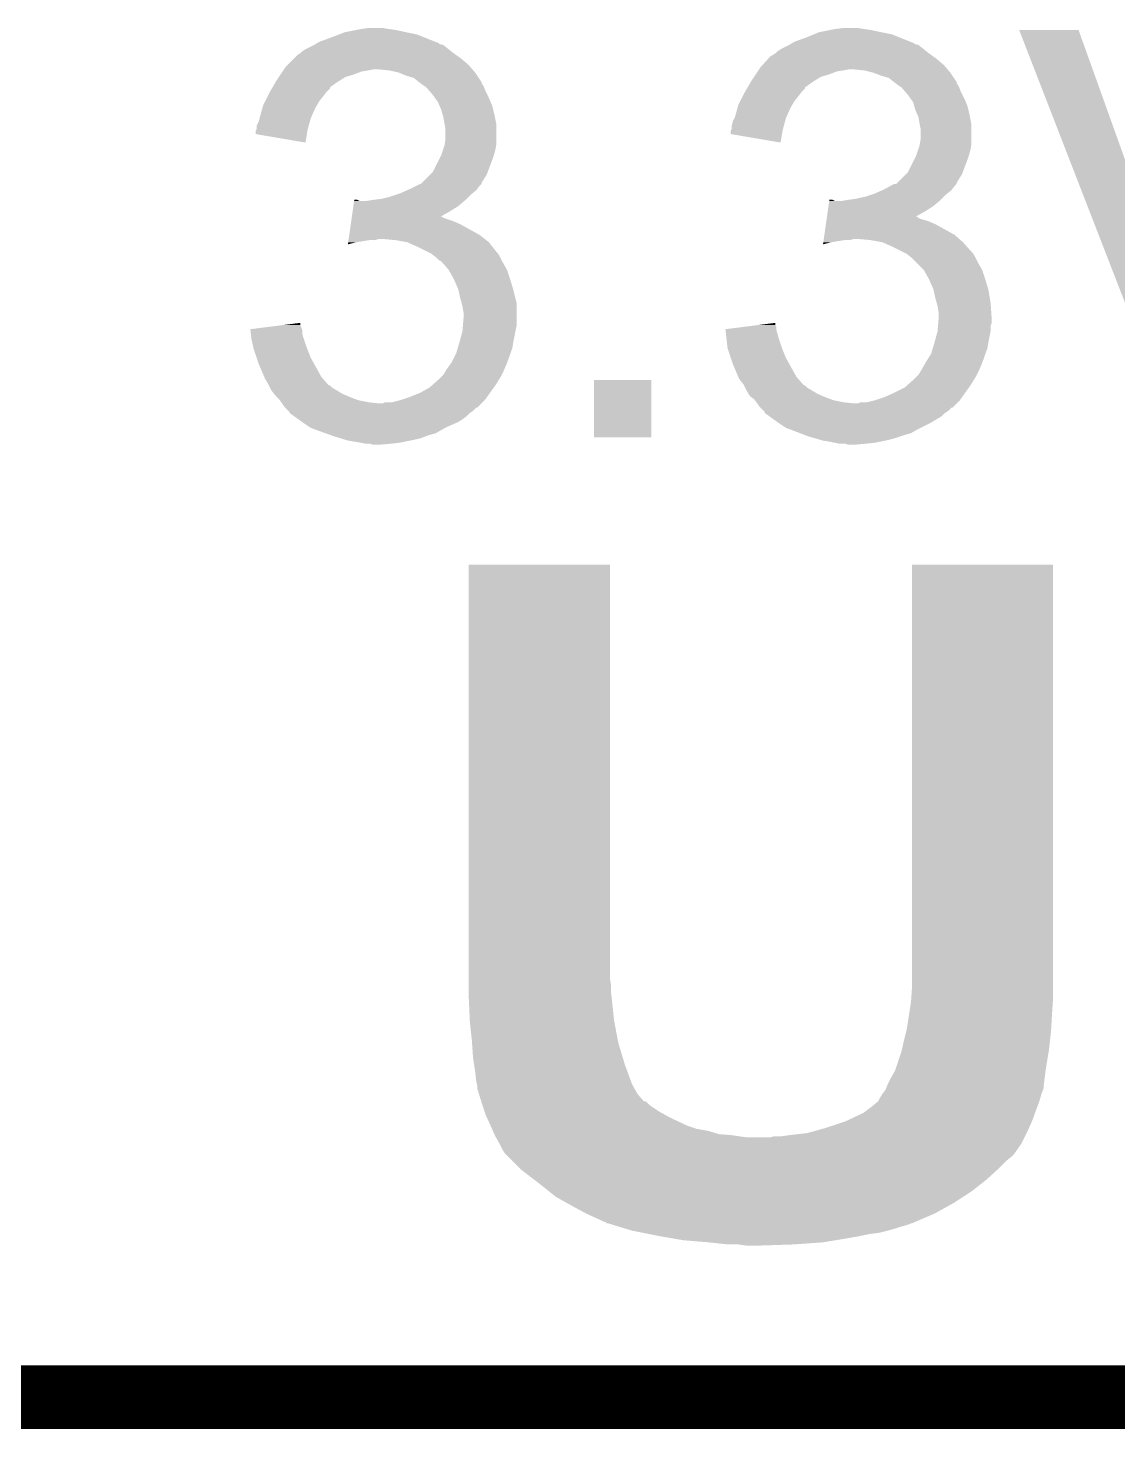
# Model space of a CAD drawing. Extents: x -1.4 to 24.2, y -3.9 to 40.3.
# Drawn here: x 2.729 to 5.339, y -3.886 to -0.531 of the extents above; entities that cross this region are included whole.
import ezdxf

# ---------------------------------------------------------------- set-up
doc = ezdxf.new("R2010")
doc.units = 0
doc.layers.add('USBI2CCLICK_V102A_GKO', color=5, linetype='CONTINUOUS')
doc.layers.add('USBI2CCLICK_V102A_GTO', color=14, linetype='CONTINUOUS')

msp = doc.modelspace()

# ---------------------------------------------------------------- linework, layer by layer
at = {"layer": 'USBI2CCLICK_V102A_GKO', "const_width": 0.1524}
msp.add_lwpolyline([(-1.27, -3.81), (21.59, -3.81), (24.13, -1.27)], dxfattribs=at)
at = {"layer": 'USBI2CCLICK_V102A_GTO'}
for points in [[(3.487422, -0.54102), (3.51282, -0.53594), (3.63474, -0.54102), (3.611878, -0.53594)], [(3.51282, -0.53594), (3.52552, -0.5334), (3.611878, -0.53594), (3.5941, -0.5334)], [(3.52552, -0.5334), (3.543302, -0.53086), (3.5941, -0.5334), (3.578862, -0.53086)], [(4.622802, -0.54102), (4.6482, -0.53594), (4.77266, -0.54102), (4.749798, -0.53594)], [(4.6482, -0.53594), (4.6609, -0.5334), (4.749798, -0.53594), (4.73202, -0.5334)], [(4.6609, -0.5334), (4.681222, -0.53086), (4.73202, -0.5334), (4.716782, -0.53086)], [(5.102896, -0.535956), (5.10289, -0.535942), (5.245104, -0.535956), (5.10289, -0.535942)], [(5.377846, -1.244604), (5.102896, -0.535956), (5.4991, -1.244604), (5.245104, -0.535956)], [(3.413758, -0.5715), (3.417984, -0.568964), (3.723636, -0.5715), (3.713498, -0.568964)], [(3.417984, -0.568964), (3.422188, -0.566442), (3.713498, -0.568964), (3.71348, -0.566442)], [(3.422188, -0.566442), (3.422226, -0.56642), (3.71348, -0.566442), (3.710944, -0.56642)], [(3.422226, -0.56642), (3.42646, -0.56388), (3.710944, -0.56642), (3.704594, -0.56388)], [(3.42646, -0.56388), (3.4544, -0.55372), (3.704594, -0.56388), (3.67919, -0.55372)], [(3.4544, -0.55372), (3.474206, -0.546102), (3.67919, -0.55372), (3.660142, -0.546102)], [(3.474206, -0.546102), (3.487422, -0.54102), (3.660142, -0.546102), (3.63474, -0.54102)], [(4.551678, -0.5715), (4.555904, -0.568964), (4.861556, -0.5715), (4.851418, -0.568964)], [(4.555904, -0.568964), (4.560108, -0.566442), (4.851418, -0.568964), (4.8514, -0.566442)], [(4.560108, -0.566442), (4.560146, -0.56642), (4.8514, -0.566442), (4.848864, -0.56642)], [(4.560146, -0.56642), (4.56438, -0.56388), (4.848864, -0.56642), (4.842514, -0.56388)], [(4.56438, -0.56388), (4.592318, -0.55372), (4.842514, -0.56388), (4.81711, -0.55372)], [(4.592318, -0.55372), (4.610602, -0.546102), (4.81711, -0.55372), (4.798062, -0.546102)], [(4.610602, -0.546102), (4.622802, -0.54102), (4.798062, -0.546102), (4.77266, -0.54102)], [(3.3655, -0.60452), (3.375664, -0.594358), (3.76682, -0.60452), (3.752594, -0.594358)], [(3.375664, -0.594358), (3.380736, -0.59182), (3.752594, -0.594358), (3.74904, -0.59182)], [(3.380736, -0.59182), (3.38074, -0.591818), (3.74904, -0.59182), (3.749038, -0.591818)], [(3.38074, -0.591818), (3.38582, -0.58674), (3.749038, -0.591818), (3.74269, -0.58674)], [(3.38582, -0.58674), (3.393442, -0.58166), (3.74269, -0.58674), (3.73634, -0.58166)], [(3.393442, -0.58166), (3.413754, -0.571502), (3.73634, -0.58166), (3.723642, -0.571502)], [(3.413754, -0.571502), (3.413758, -0.5715), (3.723642, -0.571502), (3.723636, -0.5715)], [(4.501576, -0.60452), (4.508506, -0.5969), (4.90474, -0.60452), (4.894072, -0.5969)], [(4.508506, -0.5969), (4.511046, -0.596894), (4.894072, -0.5969), (4.894064, -0.596894)], [(4.511046, -0.596894), (4.513584, -0.594358), (4.894064, -0.596894), (4.890514, -0.594358)], [(4.513584, -0.594358), (4.518656, -0.59182), (4.890514, -0.594358), (4.88696, -0.59182)], [(4.518656, -0.59182), (4.51866, -0.591818), (4.88696, -0.59182), (4.886958, -0.591818)], [(4.51866, -0.591818), (4.52374, -0.58674), (4.886958, -0.591818), (4.88061, -0.58674)], [(4.52374, -0.58674), (4.531362, -0.58166), (4.88061, -0.58674), (4.87426, -0.58166)], [(4.531362, -0.58166), (4.551674, -0.571502), (4.87426, -0.58166), (4.861562, -0.571502)], [(4.551674, -0.571502), (4.551678, -0.5715), (4.861562, -0.571502), (4.861556, -0.5715)], [(3.333326, -0.642618), (3.338404, -0.635002), (3.507742, -0.642618), (3.528058, -0.635002)], [(3.338404, -0.635002), (3.340098, -0.63246), (3.528058, -0.635002), (3.5433, -0.63246)], [(3.340098, -0.63246), (3.341792, -0.62992), (3.5433, -0.63246), (3.555998, -0.62992)], [(3.341792, -0.62992), (3.345182, -0.624838), (3.79331, -0.62992), (3.788956, -0.624838)], [(3.345182, -0.624838), (3.35026, -0.61976), (3.788956, -0.624838), (3.784602, -0.61976)], [(3.35026, -0.61976), (3.3655, -0.60452), (3.784602, -0.61976), (3.76682, -0.60452)], [(3.594098, -0.63246), (3.568702, -0.62992), (3.795488, -0.63246), (3.79331, -0.62992)], [(3.616958, -0.63754), (3.594098, -0.63246), (3.79984, -0.63754), (3.795488, -0.63246)], [(4.471246, -0.642618), (4.476324, -0.635002), (4.645662, -0.642618), (4.665978, -0.635002)], [(4.476324, -0.635002), (4.478018, -0.63246), (4.665978, -0.635002), (4.68122, -0.63246)], [(4.478018, -0.63246), (4.479712, -0.62992), (4.68122, -0.63246), (4.693918, -0.62992)], [(4.479712, -0.62992), (4.483102, -0.624838), (4.93123, -0.62992), (4.926876, -0.624838)], [(4.483102, -0.624838), (4.487718, -0.61976), (4.926876, -0.624838), (4.922522, -0.61976)], [(4.487718, -0.61976), (4.501576, -0.60452), (4.922522, -0.61976), (4.90474, -0.60452)], [(4.732018, -0.63246), (4.706622, -0.62992), (4.933408, -0.63246), (4.93123, -0.62992)], [(4.752338, -0.63754), (4.732018, -0.63246), (4.93776, -0.63754), (4.933408, -0.63246)], [(3.314482, -0.67311), (3.321894, -0.6604), (3.45186, -0.67311), (3.469642, -0.6604)], [(3.321894, -0.6604), (3.324858, -0.65532), (3.469642, -0.6604), (3.477768, -0.65532)], [(3.324858, -0.65532), (3.329936, -0.647702), (3.477768, -0.65532), (3.489958, -0.647702)], [(3.329936, -0.647702), (3.333326, -0.642618), (3.489958, -0.647702), (3.507742, -0.642618)], [(3.634738, -0.64516), (3.616958, -0.63754), (3.80492, -0.64516), (3.79984, -0.63754)], [(3.652518, -0.650238), (3.634738, -0.64516), (3.808304, -0.650238), (3.80492, -0.64516)], [(3.66522, -0.6604), (3.652518, -0.650238), (3.815078, -0.6604), (3.808304, -0.650238)], [(3.665226, -0.660404), (3.66522, -0.6604), (3.81508, -0.660404), (3.815078, -0.6604)], [(3.668616, -0.662946), (3.665226, -0.660404), (3.815084, -0.662946), (3.81508, -0.660404)], [(3.67538, -0.66802), (3.668616, -0.662946), (3.818468, -0.66802), (3.815084, -0.662946)], [(3.67919, -0.67056), (3.67538, -0.66802), (3.82016, -0.67056), (3.818468, -0.66802)], [(3.682998, -0.6731), (3.67919, -0.67056), (3.821176, -0.6731), (3.82016, -0.67056)], [(4.452402, -0.67311), (4.459814, -0.6604), (4.58978, -0.67311), (4.607562, -0.6604)], [(4.459814, -0.6604), (4.462778, -0.65532), (4.607562, -0.6604), (4.615688, -0.65532)], [(4.462778, -0.65532), (4.467856, -0.647702), (4.615688, -0.65532), (4.627878, -0.647702)], [(4.467856, -0.647702), (4.471246, -0.642618), (4.627878, -0.647702), (4.645662, -0.642618)], [(4.77266, -0.64516), (4.752338, -0.63754), (4.94284, -0.64516), (4.93776, -0.63754)], [(4.790438, -0.650238), (4.77266, -0.64516), (4.946224, -0.650238), (4.94284, -0.64516)], [(4.80314, -0.6604), (4.790438, -0.650238), (4.952998, -0.6604), (4.946224, -0.650238)], [(4.803146, -0.660404), (4.80314, -0.6604), (4.953, -0.660404), (4.952998, -0.6604)], [(4.806536, -0.662946), (4.803146, -0.660404), (4.953004, -0.662946), (4.953, -0.660404)], [(4.8133, -0.66802), (4.806536, -0.662946), (4.956388, -0.66802), (4.953004, -0.662946)], [(4.81711, -0.67056), (4.8133, -0.66802), (4.95808, -0.67056), (4.956388, -0.66802)], [(4.820918, -0.6731), (4.81711, -0.67056), (4.959096, -0.6731), (4.95808, -0.67056)], [(3.296918, -0.706122), (3.30327, -0.69342), (3.426458, -0.706122), (3.43662, -0.69342)], [(3.30327, -0.69342), (3.30708, -0.685802), (3.43662, -0.69342), (3.442334, -0.685802)], [(3.30708, -0.685802), (3.30856, -0.683262), (3.442334, -0.685802), (3.44424, -0.683262)], [(3.30856, -0.683262), (3.313002, -0.675646), (3.44424, -0.683262), (3.451854, -0.675646)], [(3.313002, -0.675646), (3.314482, -0.67311), (3.451854, -0.675646), (3.45186, -0.67311)], [(3.691708, -0.68326), (3.682998, -0.6731), (3.82524, -0.68326), (3.821176, -0.6731)], [(3.69824, -0.69088), (3.691708, -0.68326), (3.82905, -0.69088), (3.82524, -0.68326)], [(3.703684, -0.6985), (3.69824, -0.69088), (3.83286, -0.6985), (3.82905, -0.69088)], [(3.710938, -0.708658), (3.703684, -0.6985), (3.837214, -0.708658), (3.83286, -0.6985)], [(4.434838, -0.706122), (4.44119, -0.69342), (4.564378, -0.706122), (4.57454, -0.69342)], [(4.44119, -0.69342), (4.445, -0.685802), (4.57454, -0.69342), (4.580254, -0.685802)], [(4.445, -0.685802), (4.44648, -0.683262), (4.580254, -0.685802), (4.58216, -0.683262)], [(4.44648, -0.683262), (4.450922, -0.675646), (4.58216, -0.683262), (4.589774, -0.675646)], [(4.450922, -0.675646), (4.452402, -0.67311), (4.589774, -0.675646), (4.58978, -0.67311)], [(4.829628, -0.68326), (4.820918, -0.6731), (4.96316, -0.68326), (4.959096, -0.6731)], [(4.83616, -0.69088), (4.829628, -0.68326), (4.96697, -0.69088), (4.96316, -0.68326)], [(4.841604, -0.6985), (4.83616, -0.69088), (4.97078, -0.6985), (4.96697, -0.69088)], [(4.848858, -0.708656), (4.841604, -0.6985), (4.975134, -0.708656), (4.97078, -0.6985)], [(3.28422, -0.74422), (3.28976, -0.723902), (3.407266, -0.74422), (3.4163, -0.723902)], [(3.28976, -0.723902), (3.29184, -0.71628), (3.4163, -0.723902), (3.420654, -0.71628)], [(3.29184, -0.71628), (3.296918, -0.706122), (3.420654, -0.71628), (3.426458, -0.706122)], [(3.714208, -0.716282), (3.710938, -0.708658), (3.84048, -0.716282), (3.837214, -0.708658)], [(3.71856, -0.726438), (3.714208, -0.716282), (3.84302, -0.726438), (3.84048, -0.716282)], [(3.721464, -0.7366), (3.71856, -0.726438), (3.84556, -0.7366), (3.84302, -0.726438)], [(3.72364, -0.744218), (3.721464, -0.7366), (3.847084, -0.744218), (3.84556, -0.7366)], [(4.422142, -0.744218), (4.42768, -0.723902), (4.545188, -0.744218), (4.55422, -0.723902)], [(4.42768, -0.723902), (4.42976, -0.71628), (4.55422, -0.723902), (4.558574, -0.71628)], [(4.42976, -0.71628), (4.434838, -0.706122), (4.558574, -0.71628), (4.564378, -0.706122)], [(4.851038, -0.716282), (4.848858, -0.708656), (4.9784, -0.716282), (4.975134, -0.708656)], [(4.853938, -0.72644), (4.851038, -0.716282), (4.98094, -0.72644), (4.9784, -0.716282)], [(4.858294, -0.7366), (4.853938, -0.72644), (4.98348, -0.7366), (4.98094, -0.72644)], [(4.861558, -0.744218), (4.858294, -0.7366), (4.985004, -0.744218), (4.98348, -0.7366)], [(3.2766, -0.772156), (3.276602, -0.764536), (3.399212, -0.772156), (3.40129, -0.764536)], [(3.276602, -0.764536), (3.281682, -0.754378), (3.40129, -0.764536), (3.40406, -0.754378)], [(3.281682, -0.754378), (3.283584, -0.74676), (3.40406, -0.754378), (3.406138, -0.74676)], [(3.283584, -0.74676), (3.28422, -0.74422), (3.406138, -0.74676), (3.407266, -0.74422)], [(3.72618, -0.75946), (3.72364, -0.744218), (3.850132, -0.75946), (3.847084, -0.744218)], [(3.72669, -0.762002), (3.72618, -0.75946), (3.85064, -0.762002), (3.850132, -0.75946)], [(3.72872, -0.772158), (3.72669, -0.762002), (3.85064, -0.772158), (3.85064, -0.762002)], [(4.41452, -0.764538), (4.41706, -0.754378), (4.53921, -0.764538), (4.54198, -0.754378)], [(4.41452, -0.772156), (4.41452, -0.764538), (4.537132, -0.772156), (4.53921, -0.764538)], [(4.41706, -0.754378), (4.42087, -0.74676), (4.54198, -0.754378), (4.544058, -0.74676)], [(4.42087, -0.74676), (4.422142, -0.744218), (4.544058, -0.74676), (4.545188, -0.744218)], [(4.8641, -0.75946), (4.861558, -0.744218), (4.988052, -0.75946), (4.985004, -0.744218)], [(4.86461, -0.762002), (4.8641, -0.75946), (4.98856, -0.762002), (4.988052, -0.75946)], [(4.86664, -0.772158), (4.86461, -0.762002), (4.98856, -0.772158), (4.98856, -0.762002)], [(3.27406, -0.784842), (3.274062, -0.777236), (3.396822, -0.784842), (3.398094, -0.777236)], [(3.393418, -0.805176), (3.27406, -0.784842), (3.393418, -0.805176), (3.396822, -0.784842)], [(3.274062, -0.777236), (3.275328, -0.7747), (3.398094, -0.777236), (3.39852, -0.7747)], [(3.275328, -0.7747), (3.2766, -0.772156), (3.39852, -0.7747), (3.399212, -0.772156)], [(3.727026, -0.807722), (3.72872, -0.797558), (3.85064, -0.807722), (3.85064, -0.797558)], [(3.72872, -0.797558), (3.72872, -0.772158), (3.85064, -0.797558), (3.85064, -0.772158)], [(4.41198, -0.784842), (4.411982, -0.777236), (4.534742, -0.784842), (4.536014, -0.777236)], [(4.531338, -0.805176), (4.41198, -0.784842), (4.531338, -0.805176), (4.534742, -0.784842)], [(4.411982, -0.777236), (4.413248, -0.7747), (4.536014, -0.777236), (4.53644, -0.7747)], [(4.413248, -0.7747), (4.41452, -0.772156), (4.53644, -0.7747), (4.537132, -0.772156)], [(4.864946, -0.807722), (4.86664, -0.797558), (4.98856, -0.807722), (4.98856, -0.797558)], [(4.86664, -0.797558), (4.86664, -0.772158), (4.98856, -0.797558), (4.98856, -0.772158)], [(3.716018, -0.84074), (3.71856, -0.835658), (3.84302, -0.84074), (3.844472, -0.835658)], [(3.71856, -0.835658), (3.722792, -0.822962), (3.844472, -0.835658), (3.8481, -0.822962)], [(3.722792, -0.822962), (3.72618, -0.8128), (3.8481, -0.822962), (3.849792, -0.8128)], [(3.72618, -0.8128), (3.727026, -0.807722), (3.849792, -0.8128), (3.85064, -0.807722)], [(4.853938, -0.84074), (4.85648, -0.835658), (4.98094, -0.84074), (4.982392, -0.835658)], [(4.85648, -0.835658), (4.860712, -0.822962), (4.982392, -0.835658), (4.98602, -0.822962)], [(4.860712, -0.822962), (4.8641, -0.8128), (4.98602, -0.822962), (4.987712, -0.8128)], [(4.8641, -0.8128), (4.864946, -0.807722), (4.987712, -0.8128), (4.98856, -0.807722)], [(3.698242, -0.876296), (3.716018, -0.84074), (3.829684, -0.876296), (3.84302, -0.84074)], [(4.836162, -0.876296), (4.853938, -0.84074), (4.967604, -0.876296), (4.98094, -0.84074)], [(3.657598, -0.909322), (3.66775, -0.904246), (3.81, -0.909322), (3.815074, -0.904246)], [(3.66775, -0.904246), (3.667764, -0.90424), (3.815074, -0.904246), (3.815074, -0.90424)], [(3.667764, -0.90424), (3.670306, -0.904234), (3.815074, -0.90424), (3.815074, -0.904234)], [(3.670306, -0.904234), (3.672834, -0.901704), (3.815074, -0.904234), (3.81508, -0.901704)], [(3.672834, -0.901704), (3.693156, -0.881382), (3.81508, -0.901704), (3.827778, -0.881382)], [(3.693156, -0.881382), (3.698242, -0.876296), (3.827778, -0.881382), (3.829684, -0.876296)], [(4.793994, -0.909322), (4.803134, -0.904246), (4.94792, -0.909322), (4.952994, -0.904246)], [(4.803134, -0.904246), (4.803146, -0.90424), (4.952994, -0.904246), (4.952994, -0.90424)], [(4.803146, -0.90424), (4.808226, -0.904234), (4.952994, -0.90424), (4.952994, -0.904234)], [(4.808226, -0.904234), (4.810754, -0.901704), (4.952994, -0.904234), (4.953, -0.901704)], [(4.810754, -0.901704), (4.831076, -0.881382), (4.953, -0.901704), (4.965698, -0.881382)], [(4.831076, -0.881382), (4.836162, -0.876296), (4.965698, -0.881382), (4.967604, -0.876296)], [(3.57632, -0.9398), (3.596638, -0.93472), (3.77952, -0.9398), (3.7846, -0.93472)], [(3.596638, -0.93472), (3.611878, -0.92964), (3.7846, -0.93472), (3.78968, -0.92964)], [(3.611878, -0.92964), (3.619498, -0.9271), (3.78968, -0.92964), (3.792854, -0.9271)], [(3.619498, -0.9271), (3.636638, -0.919482), (3.792854, -0.9271), (3.802378, -0.919482)], [(3.636638, -0.919482), (3.64236, -0.91694), (3.802378, -0.919482), (3.804284, -0.91694)], [(3.64236, -0.91694), (3.657598, -0.909322), (3.804284, -0.91694), (3.81, -0.909322)], [(4.711698, -0.9398), (4.73456, -0.934718), (4.91744, -0.9398), (4.922522, -0.934718)], [(4.73456, -0.934718), (4.749796, -0.92964), (4.922522, -0.934718), (4.9276, -0.92964)], [(4.749796, -0.92964), (4.757418, -0.9271), (4.9276, -0.92964), (4.930774, -0.9271)], [(4.757418, -0.9271), (4.774558, -0.919482), (4.930774, -0.9271), (4.940298, -0.919482)], [(4.774558, -0.919482), (4.78028, -0.91694), (4.940298, -0.919482), (4.942204, -0.91694)], [(4.78028, -0.91694), (4.793994, -0.909322), (4.942204, -0.91694), (4.94792, -0.909322)], [(3.504486, -0.98298), (3.506302, -0.970278), (3.716106, -0.98298), (3.73888, -0.970278)], [(3.506302, -0.970278), (3.508118, -0.95758), (3.73888, -0.970278), (3.759198, -0.95758)], [(3.508118, -0.95758), (3.509936, -0.94488), (3.759198, -0.95758), (3.774016, -0.94488)], [(3.509936, -0.94488), (3.510298, -0.942342), (3.522984, -0.94488), (3.517904, -0.942342)], [(3.510298, -0.942342), (3.5103, -0.94234), (3.517904, -0.942342), (3.5103, -0.94234)], [(3.540762, -0.94488), (3.556, -0.94234), (3.774016, -0.94488), (3.77698, -0.94234)], [(3.556, -0.94234), (3.57632, -0.9398), (3.77698, -0.94234), (3.77952, -0.9398)], [(4.642406, -0.98298), (4.644222, -0.970278), (4.854026, -0.98298), (4.8768, -0.970278)], [(4.644222, -0.970278), (4.646038, -0.95758), (4.8768, -0.970278), (4.897118, -0.95758)], [(4.646038, -0.95758), (4.647856, -0.94488), (4.897118, -0.95758), (4.911936, -0.94488)], [(4.647856, -0.94488), (4.648218, -0.942342), (4.660904, -0.94488), (4.655824, -0.942342)], [(4.648218, -0.942342), (4.64822, -0.94234), (4.655824, -0.942342), (4.64822, -0.94234)], [(4.678682, -0.94488), (4.69392, -0.94234), (4.911936, -0.94488), (4.9149, -0.94234)], [(4.69392, -0.94234), (4.711698, -0.9398), (4.9149, -0.94234), (4.91744, -0.9398)], [(3.498308, -1.02616), (3.501942, -1.00076), (3.809998, -1.02616), (3.764282, -1.00076)], [(3.501942, -1.00076), (3.503032, -0.99314), (3.764282, -1.00076), (3.746498, -0.99314)], [(3.503032, -0.99314), (3.504122, -0.98552), (3.746498, -0.99314), (3.723644, -0.98552)], [(3.504122, -0.98552), (3.504484, -0.982986), (3.723644, -0.98552), (3.721106, -0.982986)], [(3.504484, -0.982986), (3.504486, -0.98298), (3.721106, -0.982986), (3.716106, -0.98298)], [(4.636228, -1.02616), (4.639862, -1.00076), (4.94792, -1.02616), (4.902202, -1.00076)], [(4.639862, -1.00076), (4.640952, -0.99314), (4.902202, -1.00076), (4.884422, -0.99314)], [(4.640952, -0.99314), (4.641678, -0.988062), (4.884422, -0.99314), (4.866642, -0.988062)], [(4.641678, -0.988062), (4.642042, -0.985522), (4.866642, -0.988062), (4.861564, -0.985522)], [(4.642042, -0.985522), (4.642404, -0.982986), (4.861564, -0.985522), (4.859026, -0.982986)], [(4.642404, -0.982986), (4.642406, -0.98298), (4.859026, -0.982986), (4.854026, -0.98298)], [(3.495766, -1.04394), (3.496492, -1.03886), (3.51536, -1.04394), (3.545838, -1.03886)], [(3.496492, -1.03886), (3.496856, -1.03632), (3.558538, -1.03886), (3.568698, -1.03632)], [(3.496856, -1.03632), (3.498308, -1.02616), (3.823062, -1.03632), (3.809998, -1.02616)], [(3.609342, -1.03886), (3.581402, -1.03632), (3.826328, -1.03886), (3.823062, -1.03632)], [(3.637278, -1.04394), (3.609342, -1.03886), (3.83286, -1.04394), (3.826328, -1.03886)], [(4.633686, -1.04394), (4.634412, -1.03886), (4.65328, -1.04394), (4.683758, -1.03886)], [(4.634412, -1.03886), (4.634776, -1.03632), (4.696458, -1.03886), (4.706618, -1.03632)], [(4.634776, -1.03632), (4.636228, -1.02616), (4.959532, -1.03632), (4.94792, -1.02616)], [(4.747262, -1.03886), (4.719322, -1.03632), (4.962436, -1.03886), (4.959532, -1.03632)], [(4.775198, -1.04394), (4.747262, -1.03886), (4.96824, -1.04394), (4.962436, -1.03886)], [(3.495044, -1.04899), (3.495766, -1.04394), (3.495044, -1.04899), (3.51536, -1.04394)], [(3.637284, -1.043942), (3.637278, -1.04394), (3.832862, -1.043942), (3.83286, -1.04394)], [(3.66014, -1.0541), (3.637284, -1.043942), (3.840764, -1.0541), (3.832862, -1.043942)], [(3.685542, -1.0668), (3.66014, -1.0541), (3.850642, -1.0668), (3.840764, -1.0541)], [(3.690622, -1.06934), (3.685542, -1.0668), (3.85318, -1.06934), (3.850642, -1.0668)], [(3.695698, -1.071878), (3.690622, -1.06934), (3.854872, -1.071878), (3.85318, -1.06934)], [(3.702054, -1.076962), (3.695698, -1.071878), (3.85826, -1.076962), (3.854872, -1.071878)], [(4.632964, -1.04899), (4.633686, -1.04394), (4.632964, -1.04899), (4.65328, -1.04394)], [(4.79806, -1.0541), (4.775198, -1.04394), (4.977272, -1.0541), (4.96824, -1.04394)], [(4.823462, -1.0668), (4.79806, -1.0541), (4.98856, -1.0668), (4.977272, -1.0541)], [(4.828542, -1.06934), (4.823462, -1.0668), (4.9911, -1.06934), (4.98856, -1.0668)], [(4.833618, -1.071878), (4.828542, -1.06934), (4.992792, -1.071878), (4.9911, -1.06934)], [(4.839974, -1.076962), (4.833618, -1.071878), (4.99618, -1.076962), (4.992792, -1.071878)], [(3.708398, -1.082038), (3.702054, -1.076962), (3.8608, -1.082038), (3.85826, -1.076962)], [(3.71348, -1.087118), (3.708398, -1.082038), (3.86334, -1.087118), (3.8608, -1.082038)], [(3.718556, -1.089658), (3.71348, -1.087118), (3.86461, -1.089658), (3.86334, -1.087118)], [(3.72078, -1.092198), (3.718556, -1.089658), (3.86588, -1.092198), (3.86461, -1.089658)], [(3.73634, -1.10998), (3.72078, -1.092198), (3.87604, -1.10998), (3.86588, -1.092198)], [(4.846318, -1.082038), (4.839974, -1.076962), (4.99872, -1.082038), (4.99618, -1.076962)], [(4.856478, -1.092198), (4.846318, -1.082038), (5.0038, -1.092198), (4.99872, -1.082038)], [(4.874258, -1.10998), (4.856478, -1.092198), (5.01396, -1.10998), (5.0038, -1.092198)], [(3.736342, -1.109982), (3.73634, -1.10998), (3.87604, -1.109982), (3.87604, -1.10998)], [(3.74904, -1.13284), (3.736342, -1.109982), (3.88366, -1.13284), (3.87604, -1.109982)], [(3.759198, -1.155698), (3.74904, -1.13284), (3.890518, -1.155698), (3.88366, -1.13284)], [(4.87426, -1.109982), (4.874258, -1.10998), (5.01396, -1.109982), (5.01396, -1.10998)], [(4.88696, -1.13284), (4.87426, -1.109982), (5.02158, -1.13284), (5.01396, -1.109982)], [(4.897118, -1.155698), (4.88696, -1.13284), (5.028438, -1.155698), (5.02158, -1.13284)], [(3.759764, -1.15824), (3.759198, -1.155698), (3.89128, -1.15824), (3.890518, -1.155698)], [(3.76428, -1.178562), (3.759764, -1.15824), (3.896362, -1.178562), (3.89128, -1.15824)], [(4.897684, -1.15824), (4.897118, -1.155698), (5.0292, -1.15824), (5.028438, -1.155698)], [(4.9022, -1.178562), (4.897684, -1.15824), (5.032588, -1.178562), (5.0292, -1.15824)], [(3.767184, -1.188722), (3.76428, -1.178562), (3.8989, -1.188722), (3.896362, -1.178562)], [(3.76936, -1.196338), (3.767184, -1.188722), (3.8989, -1.196338), (3.8989, -1.188722)], [(3.7719, -1.211578), (3.76936, -1.196338), (3.8989, -1.211578), (3.8989, -1.196338)], [(4.905104, -1.188718), (4.9022, -1.178562), (5.03428, -1.188718), (5.032588, -1.178562)], [(4.90728, -1.196338), (4.905104, -1.188718), (5.034826, -1.196338), (5.03428, -1.188718)], [(4.90982, -1.211578), (4.90728, -1.196338), (5.035914, -1.211578), (5.034826, -1.196338)], [(3.341046, -1.242064), (3.38074, -1.237004), (3.380742, -1.242064), (3.38074, -1.237004)], [(3.770418, -1.244602), (3.7719, -1.226822), (3.8989, -1.244602), (3.8989, -1.226822)], [(3.7719, -1.226822), (3.7719, -1.211578), (3.8989, -1.226822), (3.8989, -1.211578)], [(4.478966, -1.242064), (4.51866, -1.237004), (4.518662, -1.242064), (4.51866, -1.237004)], [(4.908336, -1.244604), (4.908972, -1.236982), (5.03428, -1.244604), (5.036818, -1.236982)], [(4.908972, -1.236982), (4.90982, -1.226822), (5.036818, -1.236982), (5.036818, -1.226822)], [(4.90982, -1.224278), (4.90982, -1.211578), (5.03682, -1.224278), (5.035914, -1.211578)], [(4.90982, -1.226822), (4.90982, -1.224278), (5.036818, -1.226822), (5.03682, -1.224278)], [(3.26138, -1.25222), (3.301212, -1.247142), (3.384974, -1.25222), (3.38328, -1.247142)], [(3.261662, -1.254764), (3.26138, -1.25222), (3.38582, -1.254764), (3.384974, -1.25222)], [(3.262502, -1.262382), (3.261662, -1.254764), (3.38582, -1.262382), (3.38582, -1.254764)], [(3.26362, -1.272538), (3.262502, -1.262382), (3.38836, -1.272538), (3.38582, -1.262382)], [(3.2639, -1.275078), (3.26362, -1.272538), (3.389208, -1.275078), (3.38836, -1.272538)], [(3.301212, -1.247142), (3.341046, -1.242064), (3.38328, -1.247142), (3.380742, -1.242064)], [(3.762432, -1.2827), (3.76936, -1.257298), (3.89128, -1.2827), (3.89636, -1.257298)], [(3.76936, -1.257298), (3.770418, -1.244602), (3.89636, -1.257298), (3.8989, -1.244602)], [(4.3993, -1.25222), (4.439118, -1.247144), (4.521202, -1.25222), (4.5212, -1.247144)], [(4.399582, -1.254762), (4.3993, -1.25222), (4.521202, -1.254762), (4.521202, -1.25222)], [(4.400426, -1.26238), (4.399582, -1.254762), (4.523738, -1.26238), (4.521202, -1.254762)], [(4.40155, -1.272538), (4.400426, -1.26238), (4.52628, -1.272538), (4.523738, -1.26238)], [(4.40408, -1.2954), (4.40155, -1.272538), (4.5339, -1.2954), (4.52628, -1.272538)], [(4.439118, -1.247144), (4.478966, -1.242064), (4.5212, -1.247144), (4.518662, -1.242064)], [(4.900352, -1.2827), (4.907278, -1.257302), (5.0292, -1.2827), (5.03428, -1.257302)], [(4.907278, -1.257302), (4.90728, -1.257298), (5.03428, -1.257302), (5.03428, -1.257298)], [(4.90728, -1.257298), (4.908336, -1.244604), (5.03428, -1.257298), (5.03428, -1.244604)], [(3.268416, -1.2954), (3.2639, -1.275078), (3.39598, -1.2954), (3.389208, -1.275078)], [(3.26898, -1.297938), (3.268416, -1.2954), (3.396996, -1.297938), (3.39598, -1.2954)], [(3.276602, -1.320802), (3.26898, -1.297938), (3.40614, -1.320802), (3.396996, -1.297938)], [(3.754122, -1.310638), (3.75793, -1.29794), (3.884202, -1.310638), (3.888738, -1.29794)], [(3.75793, -1.29794), (3.76174, -1.28524), (3.888738, -1.29794), (3.890856, -1.28524)], [(3.76174, -1.28524), (3.762432, -1.2827), (3.890856, -1.28524), (3.89128, -1.2827)], [(4.40436, -1.297938), (4.40408, -1.2954), (4.534916, -1.297938), (4.5339, -1.2954)], [(4.411982, -1.320802), (4.40436, -1.297938), (4.54406, -1.320802), (4.534916, -1.297938)], [(4.892042, -1.31064), (4.89585, -1.29794), (5.022122, -1.31064), (5.026658, -1.29794)], [(4.89585, -1.29794), (4.89966, -1.28524), (5.026658, -1.29794), (5.028776, -1.28524)], [(4.89966, -1.28524), (4.900352, -1.2827), (5.028776, -1.28524), (5.0292, -1.2827)], [(3.28168, -1.33604), (3.276602, -1.320802), (3.414606, -1.33604), (3.40614, -1.320802)], [(3.294744, -1.36652), (3.28168, -1.33604), (3.43154, -1.36652), (3.414606, -1.33604)], [(3.731258, -1.34874), (3.742144, -1.333498), (3.869508, -1.34874), (3.87604, -1.333498)], [(3.742144, -1.333498), (3.74396, -1.330958), (3.87604, -1.333498), (3.876946, -1.330958)], [(3.74396, -1.330958), (3.754122, -1.310638), (3.876946, -1.330958), (3.884202, -1.310638)], [(4.41706, -1.33604), (4.411982, -1.320802), (4.552526, -1.33604), (4.54406, -1.320802)], [(4.430124, -1.36652), (4.41706, -1.33604), (4.56946, -1.36652), (4.552526, -1.33604)], [(4.86918, -1.34874), (4.877888, -1.333498), (5.007428, -1.34874), (5.01396, -1.333498)], [(4.877888, -1.333498), (4.87934, -1.33096), (5.01396, -1.333498), (5.014866, -1.33096)], [(4.87934, -1.33096), (4.892042, -1.31064), (5.014866, -1.33096), (5.022122, -1.31064)], [(3.29692, -1.371598), (3.294744, -1.36652), (3.435986, -1.371598), (3.43154, -1.36652)], [(3.30454, -1.384302), (3.29692, -1.371598), (3.447108, -1.384302), (3.435986, -1.371598)], [(3.696334, -1.386838), (3.71348, -1.3716), (3.8481, -1.386838), (3.857622, -1.3716)], [(3.71348, -1.3716), (3.718562, -1.366518), (3.857622, -1.3716), (3.8608, -1.366518)], [(3.718562, -1.366518), (3.723642, -1.361438), (3.8608, -1.366518), (3.86334, -1.361438)], [(3.723642, -1.361438), (3.729734, -1.35128), (3.86334, -1.361438), (3.86842, -1.35128)], [(3.729734, -1.35128), (3.731258, -1.34874), (3.86842, -1.35128), (3.869508, -1.34874)], [(4.08432, -1.511278), (4.08434, -1.374162), (4.221458, -1.511278), (4.22148, -1.374162)], [(4.08434, -1.374162), (4.084342, -1.37414), (4.22148, -1.374162), (4.084342, -1.37414)], [(4.4323, -1.371598), (4.430124, -1.36652), (4.573906, -1.371598), (4.56946, -1.36652)], [(4.44246, -1.3843), (4.4323, -1.371598), (4.585026, -1.3843), (4.573906, -1.371598)], [(4.834254, -1.386838), (4.8514, -1.3716), (4.98602, -1.386838), (4.995542, -1.3716)], [(4.8514, -1.3716), (4.856482, -1.366518), (4.995542, -1.3716), (4.99872, -1.366518)], [(4.856482, -1.366518), (4.861562, -1.361438), (4.99872, -1.366518), (5.00126, -1.361438)], [(4.861562, -1.361438), (4.867656, -1.35128), (5.00126, -1.361438), (5.00634, -1.35128)], [(4.867656, -1.35128), (4.86918, -1.34874), (5.00634, -1.35128), (5.007428, -1.34874)], [(3.30581, -1.38684), (3.30454, -1.384302), (3.449328, -1.38684), (3.447108, -1.384302)], [(3.305812, -1.386846), (3.30581, -1.38684), (3.451866, -1.386846), (3.449328, -1.38684)], [(3.30835, -1.391922), (3.305812, -1.386846), (3.456942, -1.391922), (3.451866, -1.386846)], [(3.312158, -1.399538), (3.30835, -1.391922), (3.469638, -1.399538), (3.456942, -1.391922)], [(3.318256, -1.40716), (3.312158, -1.399538), (3.482342, -1.40716), (3.469638, -1.399538)], [(3.322318, -1.412238), (3.318256, -1.40716), (3.49419, -1.412238), (3.482342, -1.40716)], [(3.64236, -1.41478), (3.667762, -1.40462), (3.828142, -1.41478), (3.835398, -1.40462)], [(3.667762, -1.40462), (3.69062, -1.391918), (3.835398, -1.40462), (3.84447, -1.391918)], [(3.69062, -1.391918), (3.696334, -1.386838), (3.84447, -1.391918), (3.8481, -1.386838)], [(4.44373, -1.38684), (4.44246, -1.3843), (4.587248, -1.38684), (4.585026, -1.3843)], [(4.443734, -1.386846), (4.44373, -1.38684), (4.589786, -1.386846), (4.587248, -1.38684)], [(4.446272, -1.391922), (4.443734, -1.386846), (4.594862, -1.391922), (4.589786, -1.386846)], [(4.45008, -1.39954), (4.446272, -1.391922), (4.607562, -1.39954), (4.594862, -1.391922)], [(4.454654, -1.40716), (4.45008, -1.39954), (4.620262, -1.40716), (4.607562, -1.39954)], [(4.457698, -1.412236), (4.454654, -1.40716), (4.632106, -1.412236), (4.620262, -1.40716)], [(4.780278, -1.41478), (4.80314, -1.40462), (4.966062, -1.41478), (4.973318, -1.40462)], [(4.80314, -1.40462), (4.82854, -1.391918), (4.973318, -1.40462), (4.98239, -1.391918)], [(4.82854, -1.391918), (4.834254, -1.386838), (4.98239, -1.391918), (4.98602, -1.386838)], [(3.32486, -1.41478), (3.322318, -1.412238), (3.50012, -1.41478), (3.49419, -1.412238)], [(3.329938, -1.41986), (3.32486, -1.41478), (3.513668, -1.41986), (3.50012, -1.41478)], [(3.331844, -1.4224), (3.329938, -1.41986), (3.520442, -1.4224), (3.513668, -1.41986)], [(3.335656, -1.42748), (3.331844, -1.4224), (3.545838, -1.42748), (3.520442, -1.4224)], [(3.33756, -1.43002), (3.335656, -1.42748), (3.571238, -1.43002), (3.545838, -1.42748)], [(3.34264, -1.43764), (3.33756, -1.43002), (3.807454, -1.43764), (3.815076, -1.43002)], [(3.34518, -1.44018), (3.34264, -1.43764), (3.804914, -1.44018), (3.807454, -1.43764)], [(3.345186, -1.440186), (3.34518, -1.44018), (3.802374, -1.440186), (3.804914, -1.44018)], [(3.3528, -1.4478), (3.345186, -1.440186), (3.79476, -1.4478), (3.802374, -1.440186)], [(3.571238, -1.43002), (3.578864, -1.430018), (3.815076, -1.43002), (3.815078, -1.430018)], [(3.578864, -1.430018), (3.583944, -1.42748), (3.815078, -1.430018), (3.817618, -1.42748)], [(3.599182, -1.42748), (3.61949, -1.422402), (3.817618, -1.42748), (3.822698, -1.422402)], [(3.61949, -1.422402), (3.619498, -1.4224), (3.822698, -1.422402), (3.822698, -1.4224)], [(3.619498, -1.4224), (3.64236, -1.41478), (3.822698, -1.4224), (3.828142, -1.41478)], [(4.46109, -1.41478), (4.457698, -1.412236), (4.63804, -1.41478), (4.632106, -1.412236)], [(4.467858, -1.419858), (4.46109, -1.41478), (4.651584, -1.419858), (4.63804, -1.41478)], [(4.469766, -1.4224), (4.467858, -1.419858), (4.658362, -1.4224), (4.651584, -1.419858)], [(4.473576, -1.42748), (4.469766, -1.4224), (4.683758, -1.42748), (4.658362, -1.4224)], [(4.47548, -1.43002), (4.473576, -1.42748), (4.709158, -1.43002), (4.683758, -1.42748)], [(4.48056, -1.43764), (4.47548, -1.43002), (4.945374, -1.43764), (4.952996, -1.43002)], [(4.4831, -1.44018), (4.48056, -1.43764), (4.942834, -1.44018), (4.945374, -1.43764)], [(4.483106, -1.440186), (4.4831, -1.44018), (4.940294, -1.440186), (4.942834, -1.44018)], [(4.49072, -1.4478), (4.483106, -1.440186), (4.93268, -1.4478), (4.940294, -1.440186)], [(4.709158, -1.43002), (4.716784, -1.430018), (4.952996, -1.43002), (4.952998, -1.430018)], [(4.716784, -1.430018), (4.721864, -1.42748), (4.952998, -1.430018), (4.955538, -1.42748)], [(4.737102, -1.42748), (4.75741, -1.422402), (4.955538, -1.42748), (4.960618, -1.422402)], [(4.75741, -1.422402), (4.757418, -1.4224), (4.960618, -1.422402), (4.960618, -1.4224)], [(4.757418, -1.4224), (4.780278, -1.41478), (4.960618, -1.4224), (4.966062, -1.41478)], [(3.355334, -1.450334), (3.3528, -1.4478), (3.790958, -1.450334), (3.79476, -1.4478)], [(3.35534, -1.45287), (3.355334, -1.450334), (3.787154, -1.45287), (3.790958, -1.450334)], [(3.355358, -1.452882), (3.35534, -1.45287), (3.787138, -1.452882), (3.787154, -1.45287)], [(3.366018, -1.4605), (3.355358, -1.452882), (3.779518, -1.4605), (3.787138, -1.452882)], [(3.376686, -1.468122), (3.366018, -1.4605), (3.769358, -1.468122), (3.779518, -1.4605)], [(3.387346, -1.47574), (3.376686, -1.468122), (3.756658, -1.47574), (3.769358, -1.468122)], [(3.3909, -1.47828), (3.387346, -1.47574), (3.750732, -1.47828), (3.756658, -1.47574)], [(4.493254, -1.450334), (4.49072, -1.4478), (4.928878, -1.450334), (4.93268, -1.4478)], [(4.49326, -1.45287), (4.493254, -1.450334), (4.925074, -1.45287), (4.928878, -1.450334)], [(4.493278, -1.452882), (4.49326, -1.45287), (4.925058, -1.452882), (4.925074, -1.45287)], [(4.503942, -1.460502), (4.493278, -1.452882), (4.917438, -1.460502), (4.925058, -1.452882)], [(4.525266, -1.47574), (4.503942, -1.460502), (4.89204, -1.47574), (4.917438, -1.460502)], [(4.52882, -1.47828), (4.525266, -1.47574), (4.88696, -1.47828), (4.89204, -1.47574)], [(3.398522, -1.48336), (3.3909, -1.47828), (3.73888, -1.48336), (3.750732, -1.47828)], [(3.406138, -1.488438), (3.398522, -1.48336), (3.728724, -1.488438), (3.73888, -1.48336)], [(3.412916, -1.49098), (3.406138, -1.488438), (3.723642, -1.49098), (3.728724, -1.488438)], [(3.42646, -1.49606), (3.412916, -1.49098), (3.71475, -1.49606), (3.723642, -1.49098)], [(3.44069, -1.501142), (3.42646, -1.49606), (3.705858, -1.501142), (3.71475, -1.49606)], [(3.454908, -1.50622), (3.44069, -1.501142), (3.68808, -1.50622), (3.705858, -1.501142)], [(3.46202, -1.50876), (3.454908, -1.50622), (3.681306, -1.50876), (3.68808, -1.50622)], [(3.47853, -1.51384), (3.46202, -1.50876), (3.667758, -1.51384), (3.681306, -1.50876)], [(4.544058, -1.488438), (4.52882, -1.47828), (4.866644, -1.488438), (4.88696, -1.47828)], [(4.550836, -1.49098), (4.544058, -1.488438), (4.861562, -1.49098), (4.866644, -1.488438)], [(4.56438, -1.49606), (4.550836, -1.49098), (4.85267, -1.49606), (4.861562, -1.49098)], [(4.577592, -1.501142), (4.56438, -1.49606), (4.843778, -1.501142), (4.85267, -1.49606)], [(4.590792, -1.50622), (4.577592, -1.501142), (4.826, -1.50622), (4.843778, -1.501142)], [(4.5974, -1.508762), (4.590792, -1.50622), (4.81837, -1.508762), (4.826, -1.50622)], [(4.61517, -1.513838), (4.5974, -1.508762), (4.80314, -1.513838), (4.81837, -1.508762)], [(3.495038, -1.51892), (3.47853, -1.51384), (3.6449, -1.51892), (3.667758, -1.51384)], [(3.52552, -1.524), (3.495038, -1.51892), (3.6195, -1.524), (3.6449, -1.51892)], [(3.538218, -1.52654), (3.52552, -1.524), (3.59664, -1.52654), (3.6195, -1.524)], [(3.555998, -1.529078), (3.548376, -1.52654), (3.568722, -1.529078), (3.59664, -1.52654)], [(3.568702, -1.52908), (3.555998, -1.529078), (3.568702, -1.52908), (3.568722, -1.529078)], [(4.221458, -1.5113), (4.08432, -1.511278), (4.221458, -1.5113), (4.221458, -1.511278)], [(4.632958, -1.51892), (4.61517, -1.513838), (4.78282, -1.51892), (4.80314, -1.513838)], [(4.6482, -1.52146), (4.632958, -1.51892), (4.77012, -1.52146), (4.78282, -1.51892)], [(4.6609, -1.524), (4.6482, -1.52146), (4.75742, -1.524), (4.77012, -1.52146)], [(4.673598, -1.52654), (4.6609, -1.524), (4.73456, -1.52654), (4.75742, -1.524)], [(4.693918, -1.529078), (4.686296, -1.52654), (4.706642, -1.529078), (4.73456, -1.52654)], [(4.706622, -1.52908), (4.693918, -1.529078), (4.706622, -1.52908), (4.706642, -1.529078)], [(3.7846, -2.806702), (3.78462, -1.816122), (4.12242, -2.806702), (4.12242, -1.816122)], [(3.78462, -1.816122), (3.784622, -1.8161), (4.12242, -1.816122), (3.784622, -1.8161)], [(4.84632, -2.794), (4.84634, -1.816122), (5.18414, -2.794), (5.18414, -1.816122)], [(4.84634, -1.816122), (4.846342, -1.8161), (5.18414, -1.816122), (4.846342, -1.8161)], [(3.7846, -2.821942), (3.7846, -2.806702), (4.12496, -2.821942), (4.12242, -2.806702)], [(4.84632, -2.824482), (4.84632, -2.794), (5.18414, -2.824482), (5.18414, -2.794)], [(3.7846, -2.83718), (3.7846, -2.821942), (4.12496, -2.83718), (4.12496, -2.821942)], [(3.7846, -2.85496), (3.7846, -2.83718), (4.126936, -2.85496), (4.12496, -2.83718)], [(4.844456, -2.85242), (4.84632, -2.824482), (5.18414, -2.85242), (5.18414, -2.824482)], [(3.784832, -2.86004), (3.7846, -2.85496), (4.1275, -2.86004), (4.126936, -2.85496)], [(3.787026, -2.9083), (3.784832, -2.86004), (4.13258, -2.9083), (4.1275, -2.86004)], [(4.83948, -2.89052), (4.84378, -2.862582), (5.1816, -2.89052), (5.183462, -2.862582)], [(4.84378, -2.862582), (4.844456, -2.85242), (5.183462, -2.862582), (5.18414, -2.85242)], [(3.78714, -2.91084), (3.787026, -2.9083), (4.133064, -2.91084), (4.13258, -2.9083)], [(3.79222, -2.9591), (3.78714, -2.91084), (4.142256, -2.9591), (4.133064, -2.91084)], [(4.83362, -2.92862), (4.83948, -2.89052), (5.179358, -2.92862), (5.1816, -2.89052)], [(4.826, -2.9591), (4.83235, -2.9337), (5.176236, -2.9591), (5.17906, -2.9337)], [(4.83235, -2.9337), (4.83362, -2.92862), (5.17906, -2.9337), (5.179358, -2.92862)], [(3.79239, -2.961642), (3.79222, -2.9591), (4.14274, -2.961642), (4.142256, -2.9591)], [(3.79476, -2.997202), (3.79239, -2.961642), (4.153408, -2.997202), (4.14274, -2.961642)], [(4.806526, -3.02514), (4.82092, -2.981958), (5.16636, -3.02514), (5.173556, -2.981958)], [(4.82092, -2.981958), (4.821484, -2.97942), (5.173556, -2.981958), (5.17398, -2.97942)], [(4.821484, -2.97942), (4.826, -2.9591), (5.17398, -2.97942), (5.176236, -2.9591)], [(3.797106, -3.01244), (3.79476, -2.997202), (4.157978, -3.01244), (4.153408, -2.997202)], [(3.79984, -3.03022), (3.797106, -3.01244), (4.16453, -3.03022), (4.157978, -3.01244)], [(3.80238, -3.05308), (3.79984, -3.03022), (4.172952, -3.05308), (4.16453, -3.03022)], [(3.803906, -3.060702), (3.80238, -3.05308), (4.17576, -3.060702), (4.172952, -3.05308)], [(4.7879, -3.0607), (4.79552, -3.045462), (5.161914, -3.0607), (5.163818, -3.045462)], [(4.79552, -3.045462), (4.80568, -3.027678), (5.163818, -3.045462), (5.166042, -3.027678)], [(4.80568, -3.027678), (4.806526, -3.02514), (5.166042, -3.027678), (5.16636, -3.02514)], [(3.80492, -3.065778), (3.803906, -3.060702), (4.178582, -3.065778), (4.17576, -3.060702)], [(3.80492, -3.070856), (3.80492, -3.065778), (4.181402, -3.070856), (4.178582, -3.065778)], [(3.80883, -3.08356), (3.80492, -3.070856), (4.18846, -3.08356), (4.181402, -3.070856)], [(3.8143, -3.10134), (3.80883, -3.08356), (4.203708, -3.10134), (4.18846, -3.08356)], [(4.76758, -3.096262), (4.7752, -3.08356), (5.15257, -3.096262), (5.156198, -3.08356)], [(4.7752, -3.08356), (4.78282, -3.0734), (5.156198, -3.08356), (5.160262, -3.0734)], [(4.78282, -3.0734), (4.783834, -3.070864), (5.160262, -3.0734), (5.161278, -3.070864)], [(4.783834, -3.070864), (4.785866, -3.065782), (5.161278, -3.070864), (5.16128, -3.065782)], [(4.785866, -3.065782), (4.7879, -3.0607), (5.16128, -3.065782), (5.161914, -3.0607)], [(3.814302, -3.101346), (3.8143, -3.10134), (4.208786, -3.101346), (4.203708, -3.10134)], [(3.81508, -3.10388), (3.814302, -3.101346), (4.21132, -3.10388), (4.208786, -3.101346)], [(3.817622, -3.1115), (3.81508, -3.10388), (4.21894, -3.1115), (4.21132, -3.10388)], [(3.8227, -3.126738), (3.817622, -3.1115), (4.241798, -3.126738), (4.21894, -3.1115)], [(4.739638, -3.12166), (4.7498, -3.11404), (5.1435, -3.12166), (5.146356, -3.11404)], [(4.7498, -3.11404), (4.765036, -3.10134), (5.146356, -3.11404), (5.15112, -3.10134)], [(4.765036, -3.10134), (4.765042, -3.101336), (5.15112, -3.10134), (5.15112, -3.101336)], [(4.765042, -3.101336), (4.76758, -3.096262), (5.15112, -3.101336), (5.15257, -3.096262)], [(3.82524, -3.134358), (3.8227, -3.126738), (4.255768, -3.134358), (4.241798, -3.126738)], [(3.828706, -3.14198), (3.82524, -3.134358), (4.26974, -3.14198), (4.255768, -3.134358)], [(3.836786, -3.15976), (3.828706, -3.14198), (4.307842, -3.15976), (4.26974, -3.14198)], [(4.64058, -3.16484), (4.6863, -3.1496), (5.126412, -3.16484), (5.133338, -3.1496)], [(4.6863, -3.1496), (4.686304, -3.149598), (5.133338, -3.1496), (5.13334, -3.149598)], [(4.686304, -3.149598), (4.72948, -3.129278), (5.13334, -3.149598), (5.140728, -3.129278)], [(4.72948, -3.129278), (4.739638, -3.12166), (5.140728, -3.129278), (5.1435, -3.12166)], [(3.83794, -3.1623), (3.836786, -3.15976), (4.315462, -3.1623), (4.307842, -3.15976)], [(3.840198, -3.16738), (3.83794, -3.1623), (4.3307, -3.16738), (4.315462, -3.1623)], [(3.842456, -3.17246), (3.840198, -3.16738), (4.358642, -3.17246), (4.3307, -3.16738)], [(3.845844, -3.18008), (3.842456, -3.17246), (4.384042, -3.18008), (4.358642, -3.17246)], [(3.846972, -3.18262), (3.845844, -3.18008), (4.41452, -3.18262), (4.384042, -3.18008)], [(3.8481, -3.185158), (3.846972, -3.18262), (4.432288, -3.185158), (4.41452, -3.18262)], [(3.849554, -3.1877), (3.8481, -3.185158), (4.450082, -3.1877), (4.432288, -3.185158)], [(4.505962, -3.1877), (4.516122, -3.18516), (5.115558, -3.1877), (5.116828, -3.18516)], [(4.5339, -3.18516), (4.55168, -3.18262), (5.116828, -3.18516), (5.118098, -3.18262)], [(4.55168, -3.18262), (4.594862, -3.17754), (5.118098, -3.18262), (5.12064, -3.17754)], [(4.594862, -3.17754), (4.64058, -3.16484), (5.12064, -3.17754), (5.126412, -3.16484)], [(3.85826, -3.20294), (3.849554, -3.1877), (5.107938, -3.20294), (5.115558, -3.1877)], [(3.85826, -3.202942), (3.85826, -3.20294), (5.107936, -3.202942), (5.107938, -3.20294)], [(3.86588, -3.218178), (3.85826, -3.202942), (5.097272, -3.218178), (5.107936, -3.202942)], [(3.87096, -3.2258), (3.86588, -3.218178), (5.091936, -3.2258), (5.097272, -3.218178)], [(3.873504, -3.228342), (3.87096, -3.2258), (5.090158, -3.228342), (5.091936, -3.2258)], [(3.878584, -3.233422), (3.873504, -3.228342), (5.085078, -3.233422), (5.090158, -3.228342)], [(3.888742, -3.24358), (3.878584, -3.233422), (5.07238, -3.24358), (5.085078, -3.233422)], [(3.909062, -3.2639), (3.888742, -3.24358), (5.05206, -3.2639), (5.07238, -3.24358)], [(3.9116, -3.266438), (3.909062, -3.2639), (5.049268, -3.266438), (5.05206, -3.2639)], [(3.941494, -3.289298), (3.9116, -3.266438), (5.024122, -3.289298), (5.049268, -3.266438)], [(3.95478, -3.29946), (3.941494, -3.289298), (5.011188, -3.29946), (5.024122, -3.289298)], [(3.977008, -3.31724), (3.95478, -3.29946), (4.98856, -3.31724), (5.011188, -3.29946)], [(3.992882, -3.32994), (3.977008, -3.31724), (4.96893, -3.32994), (4.98856, -3.31724)], [(4.019972, -3.345178), (3.992882, -3.32994), (4.94538, -3.345178), (4.96893, -3.32994)], [(4.03352, -3.3528), (4.019972, -3.345178), (4.93166, -3.3528), (4.94538, -3.345178)], [(4.06654, -3.37058), (4.03352, -3.3528), (4.89966, -3.37058), (4.93166, -3.3528)], [(4.09448, -3.38328), (4.06654, -3.37058), (4.870024, -3.38328), (4.89966, -3.37058)], [(4.10464, -3.38836), (4.09448, -3.38328), (4.85817, -3.38836), (4.870024, -3.38328)], [(4.112256, -3.3909), (4.10464, -3.38836), (4.852242, -3.3909), (4.85817, -3.38836)], [(4.114794, -3.393434), (4.112256, -3.3909), (4.84633, -3.393434), (4.852242, -3.3909)], [(4.117338, -3.39344), (4.114794, -3.393434), (4.846316, -3.39344), (4.84633, -3.393434)], [(4.117346, -3.393442), (4.117338, -3.39344), (4.843776, -3.393442), (4.846316, -3.39344)], [(4.125684, -3.39598), (4.117346, -3.393442), (4.838698, -3.39598), (4.843776, -3.393442)], [(4.134024, -3.398518), (4.125684, -3.39598), (4.83108, -3.398518), (4.838698, -3.39598)], [(4.142376, -3.40106), (4.134024, -3.398518), (4.820922, -3.40106), (4.83108, -3.398518)], [(4.159068, -3.40614), (4.142376, -3.40106), (4.80568, -3.40614), (4.820922, -3.40106)], [(4.17576, -3.41122), (4.159068, -3.40614), (4.7879, -3.41122), (4.80568, -3.40614)], [(4.20116, -3.4163), (4.17576, -3.41122), (4.767578, -3.4163), (4.7879, -3.41122)], [(4.21386, -3.41884), (4.20116, -3.4163), (4.747262, -3.41884), (4.767578, -3.4163)], [(4.23926, -3.42392), (4.21386, -3.41884), (4.72186, -3.42392), (4.747262, -3.41884)], [(4.26847, -3.429), (4.23926, -3.42392), (4.69392, -3.429), (4.72186, -3.42392)], [(4.29768, -3.43408), (4.26847, -3.429), (4.66344, -3.43408), (4.69392, -3.429)], [(4.35864, -3.43916), (4.29768, -3.43408), (4.632962, -3.43916), (4.66344, -3.43408)], [(4.3815, -3.4417), (4.35864, -3.43916), (4.5974, -3.4417), (4.632962, -3.43916)], [(4.4069, -3.44424), (4.3815, -3.4417), (4.56184, -3.44424), (4.5974, -3.4417)], [(4.44754, -3.44678), (4.429758, -3.44424), (4.48564, -3.44678), (4.56184, -3.44424)]]:
    msp.add_solid(points, dxfattribs=at)

doc.saveas('drawing.dxf')
